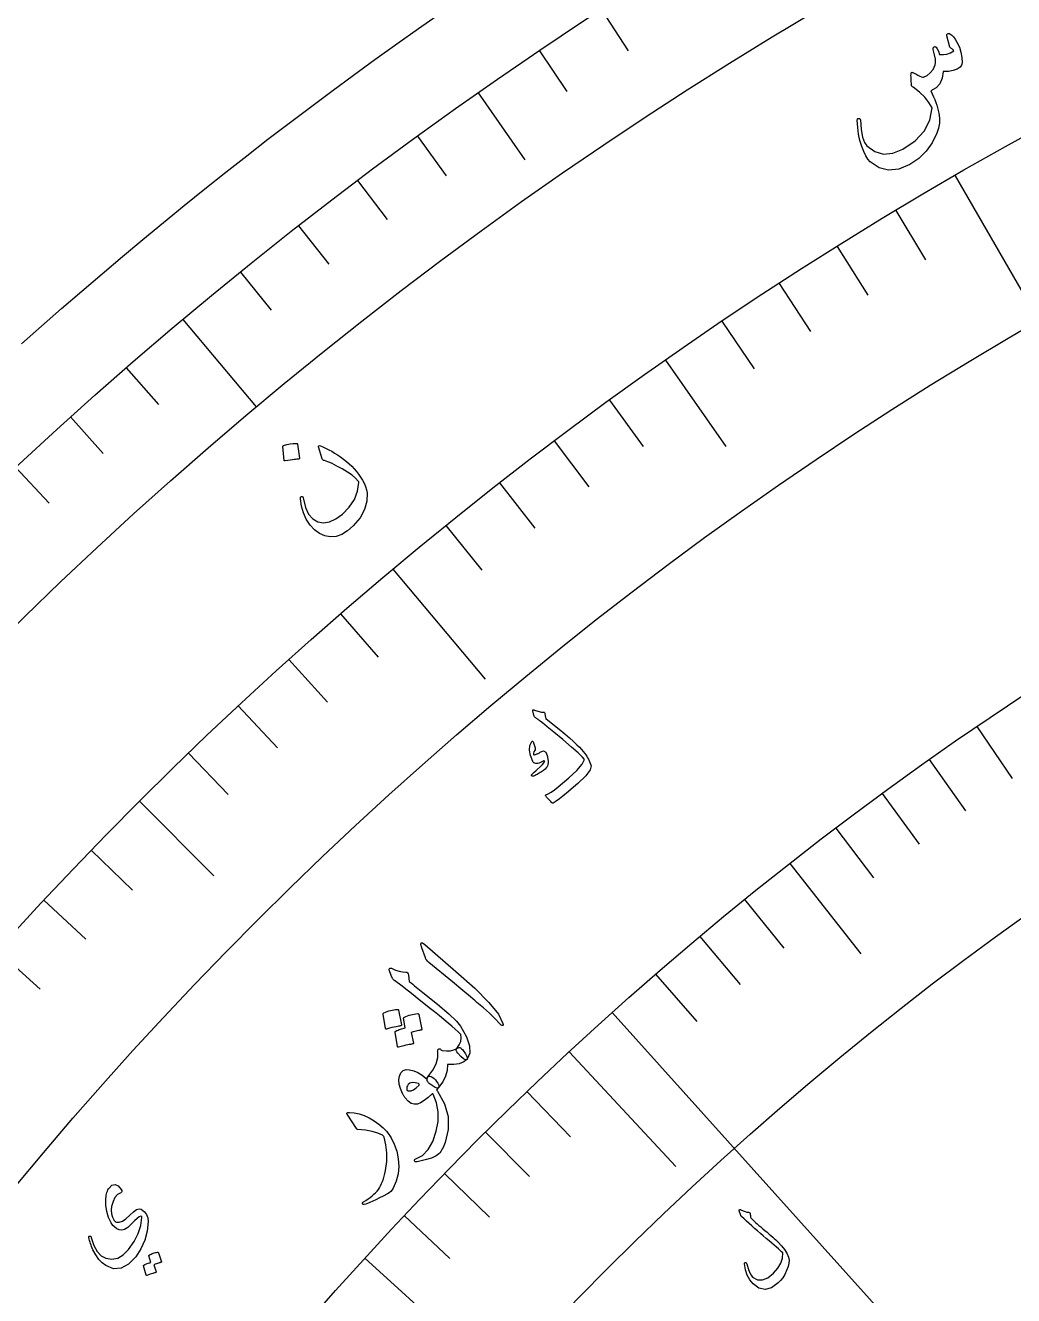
# Model space of a CAD drawing. Header units: millimetres. Extents: x -140 to 140, y -140 to 181.
# Drawn here: x -93.26 to -61.47, y 73.68 to 114.56 of the extents above; entities that cross this region are included whole.
import ezdxf

# ---------------------------------------------------------------- set-up
doc = ezdxf.new("R2010")
doc.units = ezdxf.units.MM
for name, color, linetype in [('CUT_OUTER', 1, 'Continuous'), ('ENGRAVE', 7, 'Continuous'), ('ENGRAVE_FINE', 8, 'Continuous'), ('TEXT', 5, 'Continuous')]:
    doc.layers.add(name, color=color, linetype=linetype)

msp = doc.modelspace()

# ---------------------------------------------------------------- linework, layer by layer
at = {"layer": 'CUT_OUTER'}
msp.add_lwpolyline([(-93.38, 104.3081), (-92.7382, 104.8791), (-92.0929, 105.4462), (-91.4442, 106.0092), (-90.792, 106.5683), (-90.1364, 107.1234), (-89.4774, 107.6745), (-88.8151, 108.2215), (-88.1494, 108.7644), (-87.4803, 109.3032), (-86.808, 109.8379), (-86.1324, 110.3685), (-85.4536, 110.8949), (-84.7715, 111.4172), (-84.0863, 111.9352), (-83.3979, 112.4491), (-82.7064, 112.9587), (-82.0117, 113.464), (-81.314, 113.9651), (-80.6131, 114.4619), (-79.9093, 114.9544)], dxfattribs=at)
at = {"layer": 'ENGRAVE'}
for points in [[(-78.6947, 112.3877), (-77.189, 110.2374)], [(-63.35, 109.7254), (-55.65, 96.3886)], [(-88.1905, 105.1013), (-85.8282, 102.2861)], [(-72.6721, 103.7866), (-70.7289, 101.0113)], [(-81.4412, 97.0578), (-78.4715, 93.5187)], [(-89.5904, 89.5904), (-87.1948, 87.1948)], [(-68.6685, 87.5919), (-66.3881, 84.6831)], [(-74.3862, 82.7912), (-63.1581, 70.2944)], [(-75.7655, 81.5308), (-72.3346, 77.8389)], [(-82.342, 74.8831), (-79.6076, 72.3964)]]:
    msp.add_lwpolyline(points, dxfattribs=at)
for radius in [137.2, 137.2, 133.525, 126.7, 126.7, 121.31, 111.3, 111.3, 105.42, 94.5, 94.5]:
    msp.add_circle((0, 0), radius, dxfattribs=at)
msp.add_arc((0, 0), 94.5, 90, 180, dxfattribs=at)
at = {"layer": 'ENGRAVE_FINE'}
for points in [[(-74.7245, 115.0656), (-73.8667, 113.7447)], [(-76.7213, 113.744), (-75.8405, 112.4382)], [(-80.6441, 110.9971), (-79.7184, 109.7229)], [(-82.569, 109.5728), (-81.6212, 108.3149)], [(-65.2553, 108.6031), (-64.3035, 107.0191)], [(-84.4688, 108.1151), (-83.4991, 106.874)], [(-67.1408, 107.4477), (-66.1615, 105.8805)], [(-86.3428, 106.6244), (-85.3516, 105.4004)], [(-69.0058, 106.2596), (-67.9993, 104.7097)], [(-70.8497, 105.0391), (-69.8164, 103.507)], [(-90.0113, 103.5462), (-88.978, 102.3575)], [(-74.4724, 102.5025), (-73.3862, 101.0074)], [(-91.8047, 101.9595), (-90.7508, 100.789)], [(-76.25, 101.1871), (-75.1378, 99.7112)], [(-93.5702, 100.3417), (-92.496, 99.1898)], [(-78.0043, 99.841), (-76.8666, 98.3847)], [(-79.7349, 98.4644), (-78.5719, 97.0282)], [(-83.1227, 95.6217), (-81.9103, 94.227)], [(-84.7788, 94.1564), (-83.5423, 92.7831)], [(-86.4092, 92.6625), (-85.1489, 91.311)], [(-62.6504, 91.9925), (-61.5156, 90.3262)], [(-88.0132, 91.1404), (-86.7295, 89.811)], [(-64.1816, 90.9308), (-63.0191, 89.2838)], [(-65.6953, 89.8433), (-64.5053, 88.216)], [(-67.191, 88.7302), (-65.974, 87.123)], [(-91.1404, 88.0132), (-89.811, 86.7295)], [(-92.6625, 86.4092), (-91.311, 85.1489)], [(-70.1271, 86.4285), (-68.8569, 84.863)], [(-71.5665, 85.2404), (-70.2702, 83.6964)], [(-94.1564, 84.7788), (-92.7831, 83.5423)], [(-72.9864, 84.0279), (-71.6643, 82.5059)], [(-77.1241, 80.2469), (-75.7271, 78.7934)], [(-78.4614, 78.9399), (-77.0402, 77.51)], [(-79.7771, 77.61), (-78.3321, 76.2042)], [(-81.0707, 76.2576), (-79.6023, 74.8763)]]:
    msp.add_lwpolyline(points, dxfattribs=at)
at = {"layer": 'TEXT'}
for points in [[(-63.6139, 114.2261), (-63.6169, 114.2498), (-63.6145, 114.2692), (-63.6069, 114.2843), (-63.594, 114.2951), (-63.5741, 114.3032), (-63.5545, 114.3054), (-63.5353, 114.3016), (-63.5164, 114.2919), (-63.4604, 114.2507), (-63.4043, 114.1922), (-63.348, 114.1164), (-63.2916, 114.0233), (-63.2151, 113.8626), (-63.1622, 113.6989), (-63.1329, 113.5321), (-63.1271, 113.3624), (-63.1326, 113.3178), (-63.1443, 113.279), (-63.1622, 113.2463), (-63.1862, 113.2195), (-63.2901, 113.1524), (-63.4167, 113.1065), (-63.5661, 113.0817), (-63.7384, 113.0779), (-63.7636, 112.8623), (-63.8376, 112.6863), (-63.9607, 112.55), (-64.1329, 112.4531), (-64.0857, 112.3572), (-64.0429, 112.2635), (-64.0046, 112.1719), (-63.9708, 112.0826), (-63.9412, 111.9948), (-63.9154, 111.9082), (-63.8934, 111.8226), (-63.8752, 111.7381), (-63.8542, 111.579), (-63.8572, 111.4192), (-63.884, 111.2588), (-63.9347, 111.0976), (-64.0882, 110.7828), (-64.2844, 110.5096), (-64.5235, 110.2779), (-64.8058, 110.0873), (-65.1623, 109.938), (-65.4933, 109.902), (-65.7993, 109.9796), (-66.0804, 110.1712), (-66.1543, 110.2567), (-66.2247, 110.3678), (-66.2914, 110.5047), (-66.3546, 110.6674), (-66.4107, 110.8534), (-66.4539, 111.056), (-66.4839, 111.2752), (-66.5008, 111.5111), (-66.5002, 111.5269), (-66.4961, 111.5404), (-66.4885, 111.5516), (-66.4772, 111.5605), (-66.4643, 111.5667), (-66.4518, 111.5697), (-66.4396, 111.5696), (-66.4277, 111.5664), (-66.4162, 111.5582), (-66.4076, 111.5475), (-66.402, 111.5343), (-66.3993, 111.5186), (-66.3714, 111.208), (-66.3276, 110.965), (-66.2681, 110.7896), (-66.1932, 110.6815), (-65.9361, 110.4981), (-65.6575, 110.4194), (-65.3572, 110.445), (-65.0347, 110.5747), (-64.6358, 110.8442), (-64.3459, 111.1552), (-64.1647, 111.5087), (-64.0923, 111.9053), (-64.194, 112.081), (-64.3292, 112.2505), (-64.4981, 112.4139), (-64.7008, 112.5709), (-64.7235, 112.5856), (-64.7399, 112.6009), (-64.7502, 112.6168), (-64.7543, 112.6335), (-64.7588, 112.6959), (-64.7627, 112.7548), (-64.7659, 112.81), (-64.7685, 112.8616), (-64.7701, 112.9089), (-64.7704, 112.9516), (-64.7695, 112.9894), (-64.7673, 113.0226), (-64.764, 113.0379), (-64.7568, 113.0476), (-64.7455, 113.0515), (-64.7302, 113.0497), (-64.7212, 113.0468), (-64.7082, 113.0419), (-64.6911, 113.0349), (-64.6698, 113.0259), (-64.6451, 113.0146), (-64.6174, 113.0006), (-64.5867, 112.9839), (-64.553, 112.9646), (-64.4863, 112.9284), (-64.434, 112.9044), (-64.396, 112.8926), (-64.3722, 112.8931), (-64.2523, 112.9486), (-64.149, 113.0331), (-64.0621, 113.1467), (-63.9914, 113.2894), (-63.979, 113.3647), (-63.9857, 113.4727), (-64.0115, 113.6135), (-64.0564, 113.787), (-64.0605, 113.8036), (-64.0602, 113.8197), (-64.0552, 113.8356), (-64.0457, 113.8511), (-64.0355, 113.8634), (-64.0239, 113.872), (-64.0111, 113.8771), (-63.9969, 113.8785), (-63.9645, 113.8605), (-63.929, 113.8122), (-63.8905, 113.7338), (-63.8488, 113.6253), (-63.7288, 113.6208), (-63.6132, 113.6385), (-63.5021, 113.6781), (-63.3954, 113.7399), (-63.4147, 113.7714), (-63.4335, 113.7953), (-63.4517, 113.8116), (-63.4692, 113.8203), (-63.4877, 113.8274), (-63.5018, 113.8369), (-63.5114, 113.8489), (-63.5165, 113.8634)], [(-84.9744, 101.0046), (-84.9736, 101.0136), (-84.9691, 101.0223), (-84.9611, 101.0307), (-84.9494, 101.0388), (-84.8473, 101.0726), (-84.7439, 101.0958), (-84.6393, 101.1084), (-84.5334, 101.1104), (-84.5208, 101.1078), (-84.5116, 101.1023), (-84.5058, 101.0939), (-84.5035, 101.0826), (-84.4413, 100.6333), (-84.4423, 100.6205), (-84.4497, 100.6114), (-84.4635, 100.606), (-84.4838, 100.6043), (-84.5013, 100.6027), (-84.5285, 100.5998), (-84.5652, 100.5953), (-84.6116, 100.5893), (-84.6682, 100.5814), (-84.7353, 100.5712), (-84.813, 100.5586), (-84.9014, 100.5436), (-84.9141, 100.5427), (-84.9229, 100.5452), (-84.9278, 100.551), (-84.9288, 100.5601)], [(-83.7601, 101.0302), (-83.6727, 100.9918), (-83.5839, 100.9496), (-83.4936, 100.9037), (-83.402, 100.8539), (-83.3091, 100.7995), (-83.2149, 100.7395), (-83.1196, 100.6739), (-83.023, 100.6028), (-82.9299, 100.5294), (-82.8418, 100.4531), (-82.7588, 100.3738), (-82.6808, 100.2917), (-82.6076, 100.2064), (-82.539, 100.1177), (-82.475, 100.0256), (-82.4155, 99.9302), (-82.3601, 99.8243), (-82.317, 99.7197), (-82.2863, 99.6163), (-82.268, 99.5142), (-82.2701, 99.2453), (-82.3446, 98.9791), (-82.4915, 98.7155), (-82.7107, 98.4539), (-82.8927, 98.2929), (-83.0763, 98.1804), (-83.2619, 98.1164), (-83.4494, 98.1009), (-83.6285, 98.1336), (-83.796, 98.2076), (-83.952, 98.3231), (-84.0964, 98.48), (-84.2211, 98.6703), (-84.3154, 98.8749), (-84.3793, 99.0938), (-84.4124, 99.327), (-84.4119, 99.3573), (-84.4054, 99.3795), (-84.3927, 99.3936), (-84.374, 99.3995), (-84.351, 99.3983), (-84.333, 99.3845), (-84.3202, 99.3581), (-84.3124, 99.3191), (-84.2457, 99.0468), (-84.1464, 98.8345), (-84.0149, 98.682), (-83.8514, 98.5891), (-83.6702, 98.5572), (-83.4783, 98.5873), (-83.2756, 98.6791), (-83.0618, 98.8327), (-82.8389, 99.0605), (-82.6754, 99.3059), (-82.5715, 99.5694), (-82.527, 99.8513), (-82.5279, 99.8592), (-82.5317, 99.8688), (-82.5385, 99.88), (-82.5483, 99.8928), (-82.6346, 99.9859), (-82.7494, 100.0826), (-82.8926, 100.1828), (-83.0644, 100.2864), (-83.154, 100.3359), (-83.2384, 100.3811), (-83.3177, 100.4219), (-83.3918, 100.4585), (-83.4607, 100.4902), (-83.5245, 100.5167), (-83.5832, 100.538), (-83.6367, 100.5541), (-83.6635, 100.5635), (-83.6843, 100.5754), (-83.6989, 100.59), (-83.7074, 100.6072), (-83.8288, 100.993), (-83.8317, 101.0189), (-83.8212, 101.0338), (-83.7973, 101.0376), (-83.7601, 101.0302)], [(-76.8849, 92.5279), (-76.8458, 92.5119), (-76.8072, 92.498), (-76.7693, 92.4862), (-76.7319, 92.4764), (-76.6949, 92.4689), (-76.6581, 92.4636), (-76.6216, 92.4607), (-76.5853, 92.4602), (-76.5687, 92.4567), (-76.5561, 92.4471), (-76.5476, 92.4313), (-76.5432, 92.4093), (-76.5255, 92.2884), (-76.523, 92.2758), (-76.5203, 92.2656), (-76.5173, 92.2579), (-76.5141, 92.2527), (-76.2896, 92.0725), (-76.0883, 91.9083), (-75.9103, 91.7602), (-75.7554, 91.6281), (-75.6239, 91.5122), (-75.516, 91.4126), (-75.4319, 91.3291), (-75.3714, 91.262), (-75.2629, 91.1306), (-75.2308, 91.0871), (-75.2006, 91.0416), (-75.1723, 90.9944), (-75.1459, 90.9454), (-75.1214, 90.8944), (-75.0992, 90.8413), (-75.0791, 90.7861), (-75.0613, 90.7288), (-75.0891, 90.5988), (-75.2301, 90.4091), (-75.4838, 90.1592), (-75.8496, 89.8479), (-75.9675, 89.7551), (-76.079, 89.672), (-76.1841, 89.5987), (-76.2828, 89.5352), (-76.2939, 89.5318), (-76.304, 89.532), (-76.3132, 89.5359), (-76.3216, 89.5433), (-76.3585, 89.5818), (-76.3918, 89.6171), (-76.4216, 89.6491), (-76.4477, 89.678), (-76.4706, 89.7039), (-76.4903, 89.7273), (-76.5071, 89.7481), (-76.5208, 89.7664), (-76.528, 89.7772), (-76.5292, 89.7856), (-76.5244, 89.7917), (-76.5136, 89.7954), (-76.436, 89.8293), (-76.3447, 89.8832), (-76.2397, 89.9572), (-76.121, 90.0511), (-75.7754, 90.3424), (-75.518, 90.5857), (-75.3492, 90.7818), (-75.2693, 90.9313), (-75.337, 91.0127), (-75.4762, 91.1471), (-75.6871, 91.3345), (-75.9699, 91.5746), (-76.2556, 91.8128), (-76.4728, 91.9921), (-76.6214, 92.1125), (-76.7011, 92.1742), (-76.7236, 92.1906), (-76.7446, 92.2059), (-76.7642, 92.2201), (-76.7824, 92.2333), (-76.7989, 92.2452), (-76.8137, 92.2558), (-76.8268, 92.265), (-76.8382, 92.2727), (-76.8615, 92.291), (-76.8798, 92.3116), (-76.8932, 92.3347), (-76.9018, 92.3601), (-76.9346, 92.5047), (-76.9361, 92.515), (-76.9352, 92.5234), (-76.9321, 92.5297), (-76.9267, 92.5339), (-76.9173, 92.5357), (-76.9072, 92.5354), (-76.8964, 92.5327), (-76.8849, 92.5279)], [(-76.965, 91.5182), (-76.9594, 91.5218), (-76.9534, 91.5234), (-76.9469, 91.5232), (-76.9399, 91.5211), (-76.9354, 91.5178), (-76.9313, 91.5136), (-76.9276, 91.5085), (-76.9243, 91.5025), (-76.8621, 91.3139), (-76.8569, 91.2939), (-76.8549, 91.2768), (-76.856, 91.2628), (-76.8603, 91.2518), (-76.886, 91.214), (-76.9042, 91.1773), (-76.9147, 91.1419), (-76.9178, 91.1078), (-76.9133, 91.0951), (-76.8996, 91.089), (-76.8766, 91.0896), (-76.8444, 91.097), (-76.8251, 91.1044), (-76.8055, 91.1127), (-76.7857, 91.1217), (-76.7657, 91.1314), (-76.7453, 91.1421), (-76.7244, 91.1537), (-76.7029, 91.1664), (-76.6808, 91.1802), (-76.5891, 91.2093), (-76.5188, 91.1698), (-76.4699, 91.0619), (-76.4422, 90.8856), (-76.442, 90.8264), (-76.4476, 90.7754), (-76.4589, 90.7326), (-76.4759, 90.698), (-76.5004, 90.6669), (-76.5393, 90.6298), (-76.5926, 90.5867), (-76.6603, 90.5377), (-76.6954, 90.5134), (-76.7297, 90.4915), (-76.7631, 90.4719), (-76.7958, 90.4548), (-76.8272, 90.4395), (-76.8569, 90.4256), (-76.885, 90.4132), (-76.9114, 90.4021), (-76.9302, 90.3984), (-76.9463, 90.3987), (-76.9595, 90.4031), (-76.9699, 90.4117), (-76.9772, 90.4235), (-76.9785, 90.4352), (-76.974, 90.4468), (-76.9636, 90.4581), (-76.9286, 90.4922), (-76.8884, 90.5301), (-76.8428, 90.5719), (-76.792, 90.6176), (-76.697, 90.7028), (-76.6259, 90.7729), (-76.5785, 90.8279), (-76.5551, 90.8678), (-76.5534, 90.8746), (-76.5546, 90.8808), (-76.5586, 90.8862), (-76.5654, 90.8909), (-76.571, 90.8928), (-76.5783, 90.8926), (-76.5873, 90.8904), (-76.598, 90.8862), (-76.6912, 90.8394), (-76.7315, 90.8214), (-76.7693, 90.8099), (-76.8047, 90.805), (-76.8376, 90.8068), (-76.8703, 90.8139), (-76.8971, 90.827), (-76.9182, 90.8462), (-76.9336, 90.8714), (-77.0116, 91.0627), (-77.0429, 91.2343), (-77.0274, 91.3861), (-76.965, 91.5182)], [(-80.5053, 84.8733), (-80.5356, 84.9816), (-80.5289, 85.0361), (-80.4853, 85.0366), (-80.405, 84.9832), (-79.4092, 84.1126), (-78.8007, 83.5756), (-78.3459, 83.1172), (-78.044, 82.738), (-77.8946, 82.4384), (-77.8894, 82.4072), (-77.8911, 82.3862), (-77.8996, 82.3754), (-77.915, 82.3747), (-77.9326, 82.3797), (-77.9515, 82.39), (-77.9718, 82.4056), (-77.9933, 82.4264), (-78.1533, 82.5955), (-78.3307, 82.7674), (-78.5257, 82.9422), (-78.7383, 83.1198), (-78.7928, 83.1671), (-78.9418, 83.2935), (-79.1852, 83.4987), (-79.5232, 83.7827), (-80.2801, 84.4053), (-80.3178, 84.4408), (-80.3487, 84.4773), (-80.3728, 84.5146), (-80.3902, 84.5528)], [(-81.4514, 83.8909), (-81.4858, 83.9797), (-81.5135, 84.0497), (-81.5345, 84.1009), (-81.5487, 84.1334), (-81.5565, 84.1553), (-81.5581, 84.1748), (-81.5536, 84.1918), (-81.5428, 84.2065), (-81.5259, 84.2182), (-81.5068, 84.2227), (-81.4854, 84.2199), (-81.4619, 84.21), (-81.3489, 84.1589), (-81.2375, 84.1223), (-81.1277, 84.0999), (-81.0194, 84.0919), (-80.9869, 84.0873), (-80.9624, 84.0703), (-80.946, 84.0409), (-80.9376, 83.999), (-80.9087, 83.7955), (-80.851, 83.7475), (-80.7942, 83.7006), (-80.7384, 83.6545), (-80.6835, 83.6095), (-80.6296, 83.5654), (-80.5766, 83.5222), (-80.5245, 83.48), (-80.4734, 83.4388), (-80.0007, 83.0565), (-79.6408, 82.7485), (-79.3932, 82.515), (-79.2578, 82.3563), (-79.0685, 82.0139), (-78.9694, 81.7217), (-78.9604, 81.4794), (-79.0417, 81.2867), (-79.0455, 81.283), (-79.0493, 81.2793), (-79.0531, 81.2756), (-79.057, 81.2718), (-79.1007, 81.2714), (-79.1635, 81.3068), (-79.2454, 81.3781), (-79.3464, 81.4851), (-79.3808, 81.5276), (-79.3976, 81.5665), (-79.397, 81.6018), (-79.3789, 81.6335), (-79.3004, 81.7476), (-79.2536, 81.8617), (-79.2384, 81.976), (-79.2548, 82.0904), (-79.3363, 82.1682), (-79.4311, 82.2545), (-79.5393, 82.3494), (-79.6609, 82.4528), (-79.7953, 82.5645), (-79.9417, 82.6841), (-80.1001, 82.8117), (-80.2706, 82.9473), (-80.437, 83.0816), (-80.5871, 83.2019), (-80.7207, 83.3081), (-80.838, 83.4002), (-80.9384, 83.4788), (-81.0214, 83.5443), (-81.087, 83.5967), (-81.1352, 83.636), (-81.3879, 83.8177), (-81.4102, 83.8382), (-81.4282, 83.8572), (-81.4419, 83.8748), (-81.4514, 83.8909)], [(-81.7508, 82.7401), (-81.7507, 82.7497), (-81.7467, 82.7592), (-81.7389, 82.7688), (-81.7272, 82.7784), (-81.675, 82.8021), (-81.6226, 82.8231), (-81.57, 82.8415), (-81.5172, 82.8572), (-81.4637, 82.8702), (-81.4091, 82.8806), (-81.3533, 82.8883), (-81.2964, 82.8933), (-81.2794, 82.8916), (-81.2668, 82.8865), (-81.2586, 82.8781), (-81.2547, 82.8664), (-81.1548, 82.392), (-81.1564, 82.38), (-81.1646, 82.371), (-81.1795, 82.3648), (-81.201, 82.3615), (-81.2194, 82.3584), (-81.2479, 82.3529), (-81.2865, 82.3451), (-81.3351, 82.3348), (-81.3943, 82.3217), (-81.4645, 82.3052), (-81.5457, 82.2852), (-81.638, 82.2618), (-81.6514, 82.2599), (-81.661, 82.2617), (-81.6667, 82.2675), (-81.6685, 82.277)], [(-81.0906, 82.6058), (-81.0904, 82.6154), (-81.0865, 82.6249), (-81.0787, 82.6345), (-81.0671, 82.644), (-81.0149, 82.6673), (-80.9626, 82.688), (-80.9101, 82.706), (-80.8574, 82.7213), (-80.8041, 82.734), (-80.7496, 82.7441), (-80.6939, 82.7514), (-80.6371, 82.7561), (-80.6233, 82.7541), (-80.6124, 82.7483), (-80.6045, 82.7387), (-80.5995, 82.7253), (-80.5002, 82.2514), (-80.5015, 82.2426), (-80.509, 82.2353), (-80.5226, 82.2294), (-80.5425, 82.225), (-80.5557, 82.2224), (-80.5764, 82.2181), (-80.6045, 82.2122), (-80.64, 82.2047), (-80.6826, 82.1953), (-80.7322, 82.1838), (-80.7888, 82.1701), (-80.8523, 82.1543), (-80.7758, 81.8071), (-80.7773, 81.7952), (-80.7855, 81.7862), (-80.8003, 81.78), (-80.8218, 81.7768), (-80.8402, 81.7737), (-80.8685, 81.7683), (-80.907, 81.7606), (-80.9554, 81.7505), (-81.0143, 81.7374), (-81.0843, 81.7211), (-81.1652, 81.7013), (-81.2571, 81.6782), (-81.2688, 81.6779), (-81.2771, 81.681), (-81.2821, 81.6874), (-81.2837, 81.6972), (-81.3676, 82.159), (-81.3676, 82.1686), (-81.3636, 82.1781), (-81.3559, 82.1877), (-81.3443, 82.1973), (-81.3076, 82.214), (-81.2704, 82.2297), (-81.2328, 82.2445), (-81.1946, 82.2583), (-81.156, 82.2707), (-81.117, 82.2811), (-81.0775, 82.2896), (-81.0376, 82.2962)], [(-79.3789, 81.6335), (-79.3388, 81.6532), (-79.3065, 81.6645), (-79.2818, 81.6674), (-79.2648, 81.6619), (-79.2451, 81.6473), (-79.2235, 81.627), (-79.2002, 81.601), (-79.175, 81.5693), (-79.0995, 81.4624), (-79.0521, 81.3796), (-79.0328, 81.3211), (-79.0417, 81.2867), (-79.159, 81.201), (-79.305, 81.1445), (-79.4795, 81.117), (-79.6829, 81.1184), (-79.6888, 80.9284), (-79.7384, 80.7413), (-79.8316, 80.5569), (-79.9684, 80.3752), (-79.9892, 80.3616), (-80.0137, 80.3585), (-80.0421, 80.3658), (-80.0743, 80.3835), (-80.2639, 80.5132), (-80.285, 80.5277), (-80.3028, 80.5484), (-80.3173, 80.5753), (-80.3284, 80.6082), (-80.333, 80.6379), (-80.3313, 80.6661), (-80.3235, 80.6928), (-80.3095, 80.7181), (-80.1461, 80.9371), (-80.0391, 81.1448), (-79.9886, 81.3417), (-79.9947, 81.5278), (-79.9973, 81.5515), (-79.9943, 81.5733), (-79.9856, 81.5932), (-79.9711, 81.6111), (-79.9539, 81.6237), (-79.9368, 81.6278), (-79.9198, 81.6233), (-79.9028, 81.6103), (-79.8882, 81.5964), (-79.8746, 81.5853), (-79.8618, 81.5771), (-79.85, 81.5717), (-79.7097, 81.5572), (-79.5845, 81.5626), (-79.4742, 81.588), (-79.3789, 81.6335)], [(-80.0021, 80.2582), (-79.7778, 79.8571), (-79.6629, 79.4479), (-79.6566, 79.0308), (-79.7586, 78.6052), (-79.7789, 78.5519), (-79.8004, 78.5006), (-79.823, 78.4514), (-79.8469, 78.4044), (-79.8719, 78.3599), (-79.8982, 78.3185), (-79.9257, 78.2801), (-79.9544, 78.2448), (-80.0452, 78.1755), (-80.1929, 78.1101), (-80.3975, 78.0486), (-80.6592, 77.9904), (-80.6912, 77.9878), (-80.7157, 77.9918), (-80.733, 78.0025), (-80.7428, 78.0199), (-80.7448, 78.0391), (-80.7381, 78.0557), (-80.723, 78.0694), (-80.6992, 78.0804), (-80.4818, 78.1942), (-80.2997, 78.3816), (-80.1525, 78.643), (-80.0395, 78.9786), (-79.9842, 79.2901), (-79.982, 79.5921), (-80.0332, 79.8848), (-80.138, 80.1681), (-80.1456, 80.1743), (-80.1532, 80.1776), (-80.1607, 80.1781), (-80.1683, 80.1758), (-80.3055, 80.0536), (-80.4309, 79.9581), (-80.5447, 79.8893), (-80.6467, 79.8474), (-80.7493, 79.8382), (-80.8495, 79.8678), (-80.9472, 79.9362), (-81.0425, 80.0434), (-81.0538, 80.0589), (-81.065, 80.075), (-81.0759, 80.0919), (-81.0866, 80.1096), (-81.0973, 80.1281), (-81.1082, 80.1479), (-81.1194, 80.1688), (-81.1308, 80.1909), (-81.1957, 80.3437), (-81.2323, 80.4876), (-81.2407, 80.6228), (-81.2209, 80.749), (-81.1752, 80.853), (-81.106, 80.9214), (-81.0136, 80.9541), (-80.8979, 80.9511), (-80.7661, 80.9175), (-80.6329, 80.8587), (-80.4984, 80.7745), (-80.3626, 80.6652), (-80.3553, 80.6728), (-80.3484, 80.6803), (-80.342, 80.6879), (-80.3361, 80.6955), (-80.3301, 80.703), (-80.3237, 80.7106), (-80.3169, 80.7181), (-80.3095, 80.7257), (-80.2785, 80.7457), (-80.2422, 80.749), (-80.2008, 80.7357), (-80.1541, 80.7059), (-80.1087, 80.6672), (-80.067, 80.6238), (-80.0291, 80.5758), (-79.995, 80.523), (-79.969, 80.4726), (-79.9552, 80.4319), (-79.9538, 80.4006), (-79.9646, 80.379), (-80.0363, 80.3075), (-80.0299, 80.3002), (-80.0221, 80.2895), (-80.0128, 80.2755), (-80.0021, 80.2582)], [(-80.6088, 80.5029), (-80.7182, 80.5326), (-80.811, 80.538), (-80.8871, 80.5192), (-80.9464, 80.4762), (-80.9688, 80.4375), (-80.9831, 80.3974), (-80.9893, 80.3558), (-80.9874, 80.3129), (-80.9821, 80.2944), (-80.9702, 80.2807), (-80.9516, 80.2717), (-80.9265, 80.2675), (-80.853, 80.2724), (-80.773, 80.3057), (-80.6866, 80.3673), (-80.5935, 80.4573), (-80.586, 80.4687), (-80.586, 80.4801), (-80.5936, 80.4915), (-80.6088, 80.5029)], [(-82.9091, 79.5201), (-82.914, 79.529), (-82.9171, 79.5371), (-82.9181, 79.5442), (-82.9173, 79.5504), (-82.9078, 79.5623), (-82.8901, 79.571), (-82.8642, 79.5766), (-82.8302, 79.579), (-82.678, 79.5692), (-82.5221, 79.5369), (-82.3626, 79.4821), (-82.1995, 79.4049), (-82.0359, 79.3093), (-81.8864, 79.203), (-81.751, 79.086), (-81.6296, 78.9583), (-81.4959, 78.7632), (-81.39, 78.5528), (-81.3118, 78.3271), (-81.2611, 78.0862), (-81.2425, 77.8392), (-81.2645, 77.5989), (-81.3272, 77.3652), (-81.4304, 77.1379), (-81.4639, 77.0825), (-81.5047, 77.0341), (-81.5527, 76.9925), (-81.6081, 76.9578), (-81.7458, 76.8872), (-81.8711, 76.8242), (-81.984, 76.7689), (-82.0844, 76.7213), (-82.1723, 76.6816), (-82.2473, 76.6502), (-82.3094, 76.6271), (-82.3587, 76.6123), (-82.3709, 76.611), (-82.3813, 76.6117), (-82.3899, 76.6143), (-82.3967, 76.6188), (-82.4037, 76.6266), (-82.4088, 76.6354), (-82.4121, 76.6452), (-82.4135, 76.656), (-82.4121, 76.6669), (-82.4069, 76.6769), (-82.3978, 76.6862), (-82.385, 76.6945), (-82.3052, 76.744), (-82.2313, 76.7934), (-82.1632, 76.8428), (-82.101, 76.8923), (-82.0443, 76.9423), (-81.9925, 76.9934), (-81.9456, 77.0454), (-81.9037, 77.0985), (-81.8656, 77.155), (-81.83, 77.217), (-81.7969, 77.2846), (-81.7663, 77.3577), (-81.7384, 77.4368), (-81.7135, 77.5218), (-81.6916, 77.613), (-81.6726, 77.7103), (-81.6345, 77.9985), (-81.6296, 78.2726), (-81.6582, 78.5328), (-81.7205, 78.7791), (-81.727, 78.7975), (-81.7383, 78.8148), (-81.7543, 78.8311), (-81.775, 78.8465), (-81.9225, 78.9107), (-82.1044, 78.9634), (-82.3209, 79.0042), (-82.572, 79.033), (-82.5858, 79.037), (-82.5969, 79.042), (-82.6051, 79.048), (-82.6105, 79.055)], [(-90.19, 76.9942), (-90.2918, 76.9326), (-90.3747, 76.8376), (-90.4384, 76.7093), (-90.4828, 76.5475), (-90.4937, 76.4303), (-90.484, 76.3171), (-90.4539, 76.2078), (-90.4034, 76.1025), (-90.3902, 76.0851), (-90.3735, 76.0705), (-90.3534, 76.0586), (-90.3298, 76.0495), (-90.2374, 76.0438), (-90.135, 76.0783), (-90.0224, 76.1529), (-89.8996, 76.2676), (-89.7796, 76.3817), (-89.6777, 76.4521), (-89.5941, 76.4787), (-89.5289, 76.4617), (-89.4303, 76.3817), (-89.3605, 76.2895), (-89.3194, 76.1849), (-89.307, 76.0681), (-89.3386, 75.7581), (-89.4156, 75.4655), (-89.5381, 75.19), (-89.7062, 74.9314), (-89.9383, 74.6895), (-90.1763, 74.5617), (-90.4208, 74.5481), (-90.6722, 74.6491), (-90.7846, 74.7355), (-90.8905, 74.849), (-90.9897, 74.9896), (-91.0823, 75.1576), (-91.1048, 75.2081), (-91.1255, 75.2581), (-91.1445, 75.3075), (-91.1617, 75.3562), (-91.1772, 75.4047), (-91.191, 75.4532), (-91.203, 75.5017), (-91.2133, 75.5503), (-91.2151, 75.5733), (-91.2107, 75.5888), (-91.2, 75.597), (-91.1831, 75.5976), (-91.167, 75.5925), (-91.154, 75.5837), (-91.1441, 75.5712), (-91.1371, 75.555), (-91.0509, 75.2979), (-90.9447, 75.1003), (-90.8187, 74.962), (-90.6732, 74.8829), (-90.4766, 74.852), (-90.2885, 74.8896), (-90.109, 74.9954), (-89.9377, 75.1696), (-89.7564, 75.4249), (-89.6247, 75.6814), (-89.5425, 75.9397), (-89.5099, 76.1999), (-89.5106, 76.2179), (-89.5166, 76.2295), (-89.528, 76.235), (-89.5447, 76.2341), (-89.592, 76.2134), (-89.6589, 76.1643), (-89.7451, 76.0869), (-89.8507, 75.981), (-89.9628, 75.8772), (-90.0643, 75.8114), (-90.1553, 75.7836), (-90.2359, 75.7938), (-90.3104, 75.8298), (-90.3784, 75.8795), (-90.44, 75.9431), (-90.495, 76.0205), (-90.5833, 76.1962), (-90.6411, 76.3857), (-90.6682, 76.5892), (-90.6645, 76.8065), (-90.6604, 76.8618), (-90.6538, 76.9132), (-90.6448, 76.9608), (-90.6332, 77.0047), (-90.6195, 77.0446), (-90.6039, 77.0807), (-90.5865, 77.113), (-90.5671, 77.1414), (-90.4712, 77.2348), (-90.3739, 77.2593), (-90.2756, 77.2148), (-90.176, 77.1015), (-90.1559, 77.0631), (-90.1515, 77.0325), (-90.1629, 77.0095), (-90.19, 76.9942)], [(-70.295, 76.407), (-70.2975, 76.4179), (-70.2968, 76.4279), (-70.2931, 76.437), (-70.2863, 76.4451), (-70.2774, 76.4508), (-70.2673, 76.4529), (-70.256, 76.4512), (-70.2434, 76.4459), (-70.1723, 76.4127), (-70.1064, 76.3882), (-70.0458, 76.3722), (-69.9903, 76.3649), (-69.9721, 76.3607), (-69.9579, 76.3496), (-69.9477, 76.3317), (-69.9414, 76.3068), (-69.9399, 76.2935), (-69.9383, 76.2808), (-69.9366, 76.2686), (-69.9349, 76.257), (-69.9334, 76.2461), (-69.932, 76.2361), (-69.931, 76.2269), (-69.9301, 76.2186), (-69.928, 76.2038), (-69.9226, 76.189), (-69.9137, 76.1741), (-69.9015, 76.159), (-69.8618, 76.1213), (-69.8178, 76.0808), (-69.7696, 76.0374), (-69.7172, 75.9913), (-69.6608, 75.9421), (-69.6004, 75.8899), (-69.5361, 75.8345), (-69.4679, 75.776), (-69.3989, 75.7185), (-69.3345, 75.664), (-69.2748, 75.6125), (-69.2197, 75.5639), (-69.1689, 75.5184), (-69.1222, 75.4758), (-69.0796, 75.4362), (-69.0411, 75.3995), (-68.932, 75.2865), (-68.841, 75.1681), (-68.768, 75.0444), (-68.7131, 74.9154), (-68.6941, 74.8275), (-68.6973, 74.7272), (-68.7225, 74.6145), (-68.7698, 74.4895), (-68.8313, 74.3651), (-68.8967, 74.2568), (-68.9662, 74.1645), (-69.0398, 74.0882), (-69.2586, 73.9341), (-69.466, 73.8775), (-69.6625, 73.9189), (-69.8481, 74.0583), (-69.955, 74.1919), (-70.0371, 74.344), (-70.094, 74.5148), (-70.1258, 74.7043), (-70.1262, 74.7166), (-70.1239, 74.7266), (-70.1189, 74.7343), (-70.1111, 74.7397), (-70.1013, 74.7438), (-70.0924, 74.7453), (-70.0845, 74.7444), (-70.0775, 74.7409), (-70.0686, 74.7344), (-70.0617, 74.7265), (-70.0569, 74.7172), (-70.054, 74.7066), (-70.0103, 74.5538), (-69.9644, 74.4319), (-69.9164, 74.3406), (-69.8662, 74.2801), (-69.7122, 74.1931), (-69.5486, 74.1849), (-69.3753, 74.2553), (-69.1922, 74.4041), (-69.0523, 74.5654), (-68.9562, 74.7273), (-68.9037, 74.8898), (-68.8951, 75.0531), (-68.9342, 75.0921), (-68.981, 75.1368), (-69.0353, 75.187), (-69.0973, 75.243), (-69.1671, 75.3045), (-69.2451, 75.3717), (-69.3313, 75.4445), (-69.4256, 75.523), (-69.5219, 75.6049), (-69.6164, 75.6858), (-69.7089, 75.7658), (-69.7995, 75.8448), (-69.8881, 75.9231), (-69.9745, 76.0007), (-70.0586, 76.0776), (-70.1406, 76.1539), (-70.2229, 76.2242), (-70.2307, 76.2337), (-70.2371, 76.2433), (-70.2422, 76.2532), (-70.2458, 76.2633)], [(-89.2843, 74.9587), (-89.2848, 74.9648), (-89.283, 74.971), (-89.2787, 74.9775), (-89.2719, 74.9842), (-89.2404, 75.0017), (-89.2086, 75.0177), (-89.1764, 75.0319), (-89.144, 75.0445), (-89.1109, 75.0554), (-89.0769, 75.0647), (-89.042, 75.0724), (-89.0062, 75.0785), (-88.9973, 75.078), (-88.9899, 75.0748), (-88.9842, 75.0692), (-88.9801, 75.0609), (-88.8837, 74.7651), (-88.8839, 74.7594), (-88.8882, 74.7544), (-88.8965, 74.7499), (-88.9088, 74.7461), (-88.9185, 74.7445), (-88.9331, 74.7408), (-88.9525, 74.7351), (-88.9768, 74.7273), (-89.0062, 74.7174), (-89.0411, 74.7054), (-89.0815, 74.6913), (-89.1273, 74.6751), (-89.0533, 74.4438), (-89.0523, 74.4352), (-89.056, 74.4283), (-89.0645, 74.4232), (-89.0778, 74.4198), (-89.0893, 74.4169), (-89.107, 74.412), (-89.131, 74.405), (-89.1612, 74.396), (-89.1978, 74.3846), (-89.2413, 74.3705), (-89.2915, 74.3537), (-89.3485, 74.3341), (-89.3559, 74.3334), (-89.3614, 74.3349), (-89.365, 74.3387), (-89.3667, 74.3449), (-89.4544, 74.6362), (-89.455, 74.6423), (-89.4531, 74.6486), (-89.4489, 74.655), (-89.4422, 74.6617), (-89.4165, 74.6777), (-89.3902, 74.692), (-89.3634, 74.7047), (-89.3358, 74.7157), (-89.3079, 74.7253), (-89.2796, 74.7335), (-89.2511, 74.7403), (-89.2223, 74.7457)]]:
    msp.add_lwpolyline(points, close=True, dxfattribs=at)

doc.saveas('drawing.dxf')
